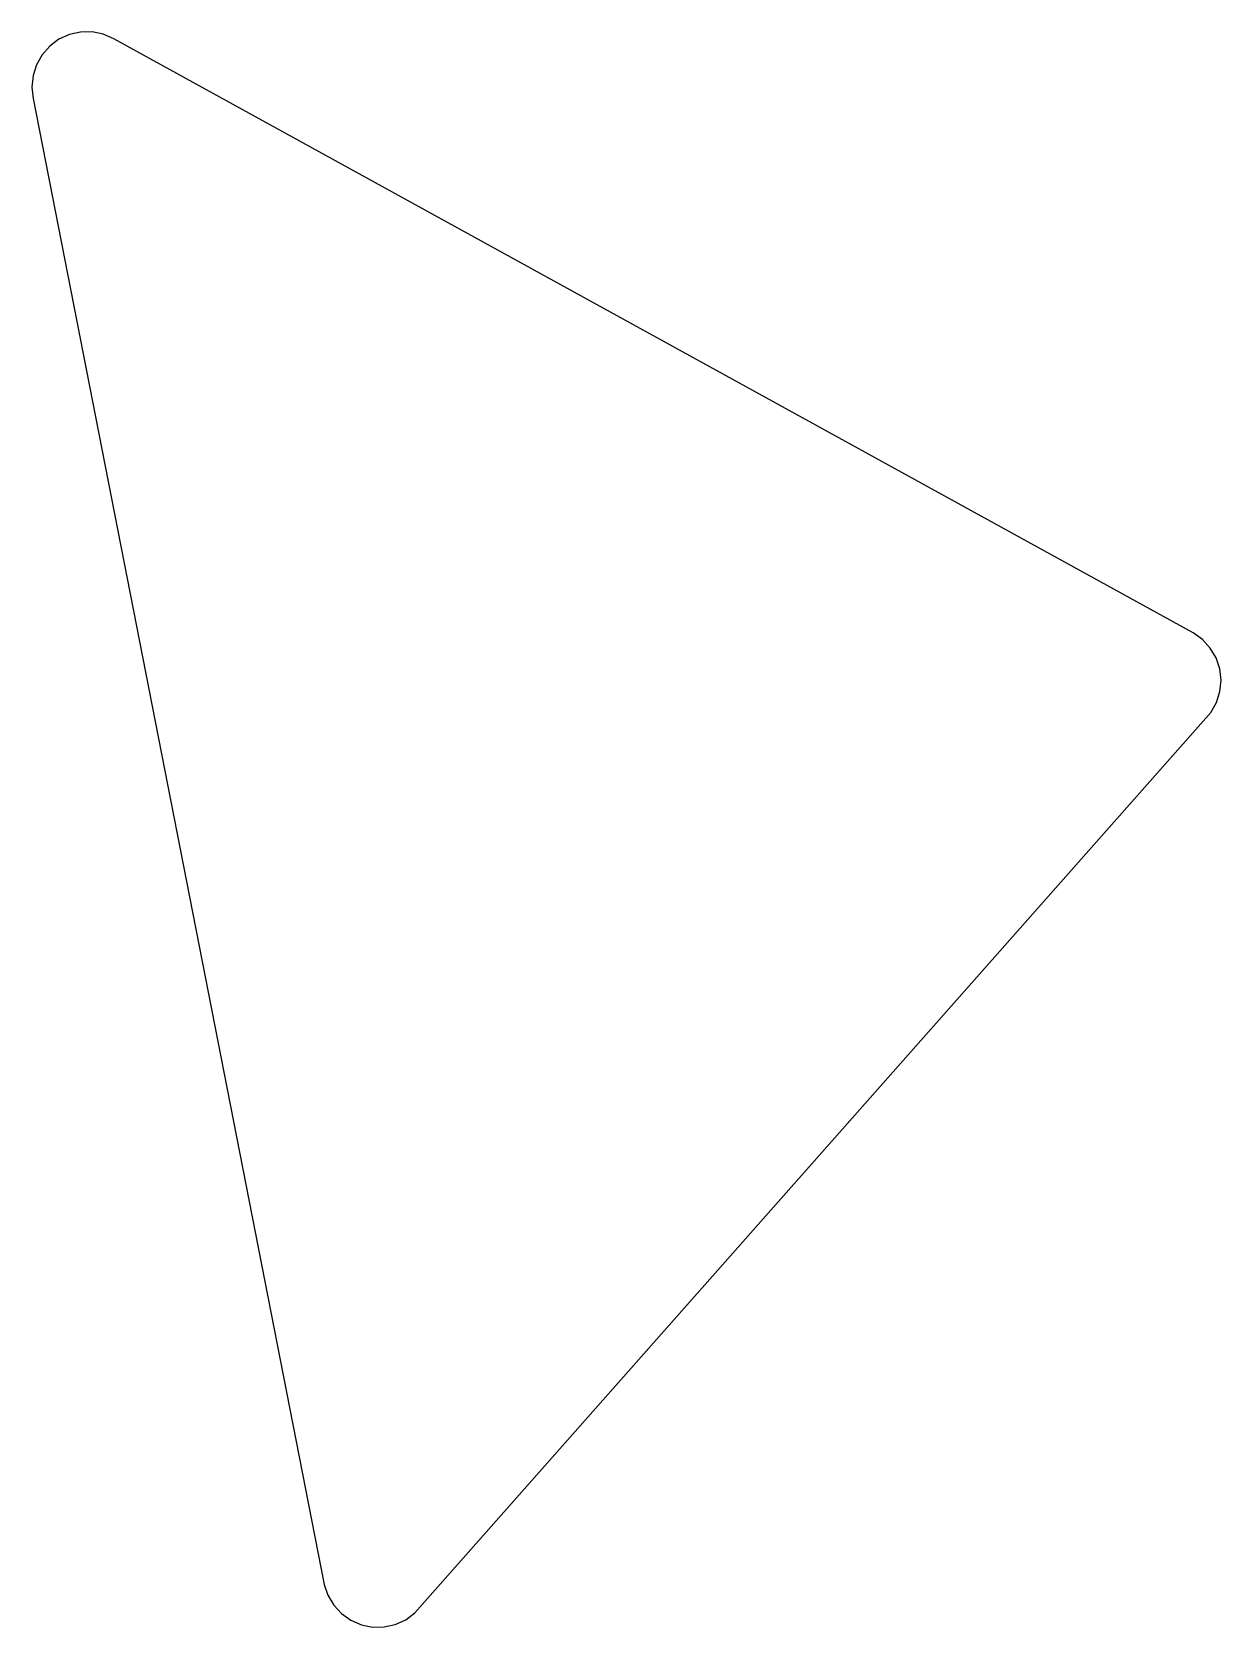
# Model space of a CAD drawing. Header units: metres. Extents: x -31 to 77, y -5 to 140.
import ezdxf

# ---------------------------------------------------------------- set-up
doc = ezdxf.new("R2010")
doc.units = ezdxf.units.M

msp = doc.modelspace()

# ---------------------------------------------------------------- linework, layer by layer
for p, q in [((-29.0394, 139.607), (-29.8794, 138.985)), ((-28.0884, 140.041), (-29.0394, 139.607)), ((-27.0679, 140.268), (-28.0884, 140.041)), ((-26.0227, 140.277), (-27.0679, 140.268)), ((-24.9983, 140.069), (-26.0227, 140.277)), ((-24.0396, 139.653), (-24.9983, 140.069)), ((74.2407, 85.5491), (-24.0396, 139.653)), ((-30.5717, 138.202), (-31.0861, 137.292)), ((-29.8794, 138.985), (-30.5717, 138.202)), ((-31.0861, 137.292), (-31.4, 136.295)), ((-31.4, 136.295), (-31.4998, 135.254)), ((-31.4998, 135.254), (-31.3811, 134.216)), ((-31.3811, 134.216), (-4.88106, -1.08408)), ((75.0919, 84.9425), (74.2407, 85.5491)), ((75.7984, 84.1721), (75.0919, 84.9425)), ((76.3293, 83.2716), (75.7984, 84.1721)), ((76.6613, 82.2805), (76.3293, 83.2716)), ((76.78, 81.242), (76.6613, 82.2805)), ((76.3663, 79.2044), (76.6803, 80.2015)), ((76.6803, 80.2015), (76.78, 81.242)), ((75.852, 78.2945), (76.3663, 79.2044)), ((4.0717, -2.90193), (75.852, 78.2945)), ((-4.88106, -1.08408), (-4.549, -2.07523)), ((-4.549, -2.07523), (-4.01813, -2.97566)), ((3.37938, -3.68506), (4.0717, -2.90193)), ((-4.01813, -2.97566), (-3.31163, -3.74606)), ((-3.31163, -3.74606), (-2.46042, -4.35274)), ((-2.46042, -4.35274), (-1.50168, -4.76917)), ((1.58836, -4.741), (2.53935, -4.30714)), ((2.53935, -4.30714), (3.37938, -3.68506)), ((-1.50168, -4.76917), (-0.47728, -4.97716)), ((-0.47728, -4.97716), (0.56793, -4.96762)), ((0.56793, -4.96762), (1.58836, -4.741))]:
    msp.add_line(p, q)

doc.saveas('drawing.dxf')
